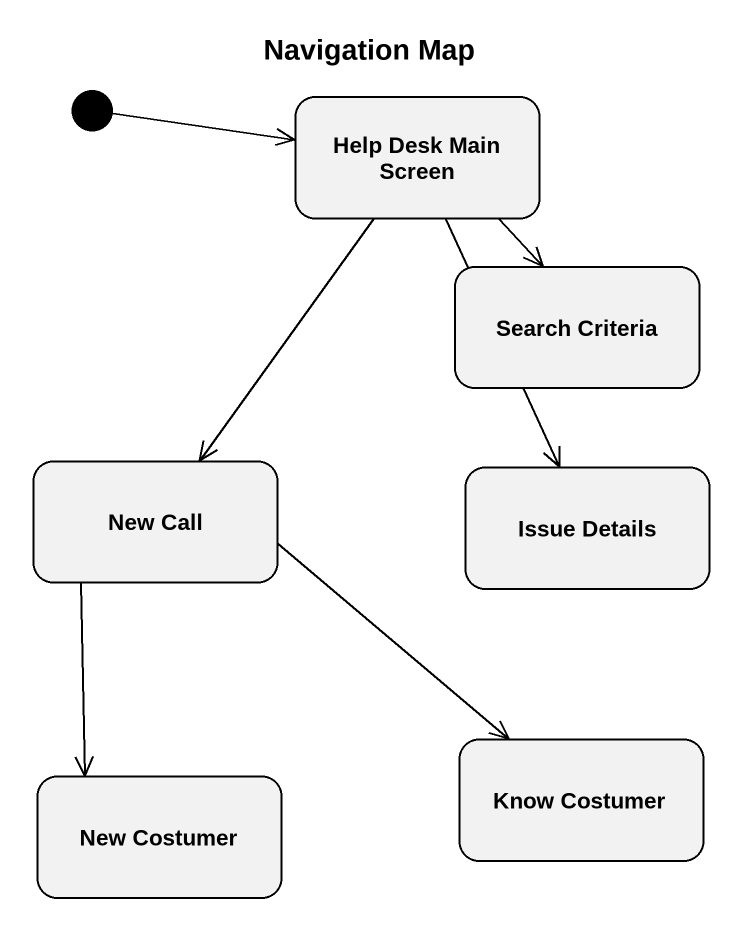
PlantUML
@startuml
title Navigation Map
hide empty description
state "Help Desk Main Screen" as Help_Desk_Main_Screen
state "Search Criteria" as Search_Criteria
state "New Call" as New_Call
state "Issue Details" as Issue_Details
state "New Costumer" as New_Costumer
state "Know Costumer" as Know_Costumer
[*] -right-> Help_Desk_Main_Screen
Help_Desk_Main_Screen --> Search_Criteria
Help_Desk_Main_Screen --> New_Call
Help_Desk_Main_Screen --> Issue_Details
New_Call --> New_Costumer
New_Call --> Know_Costumer
@enduml
